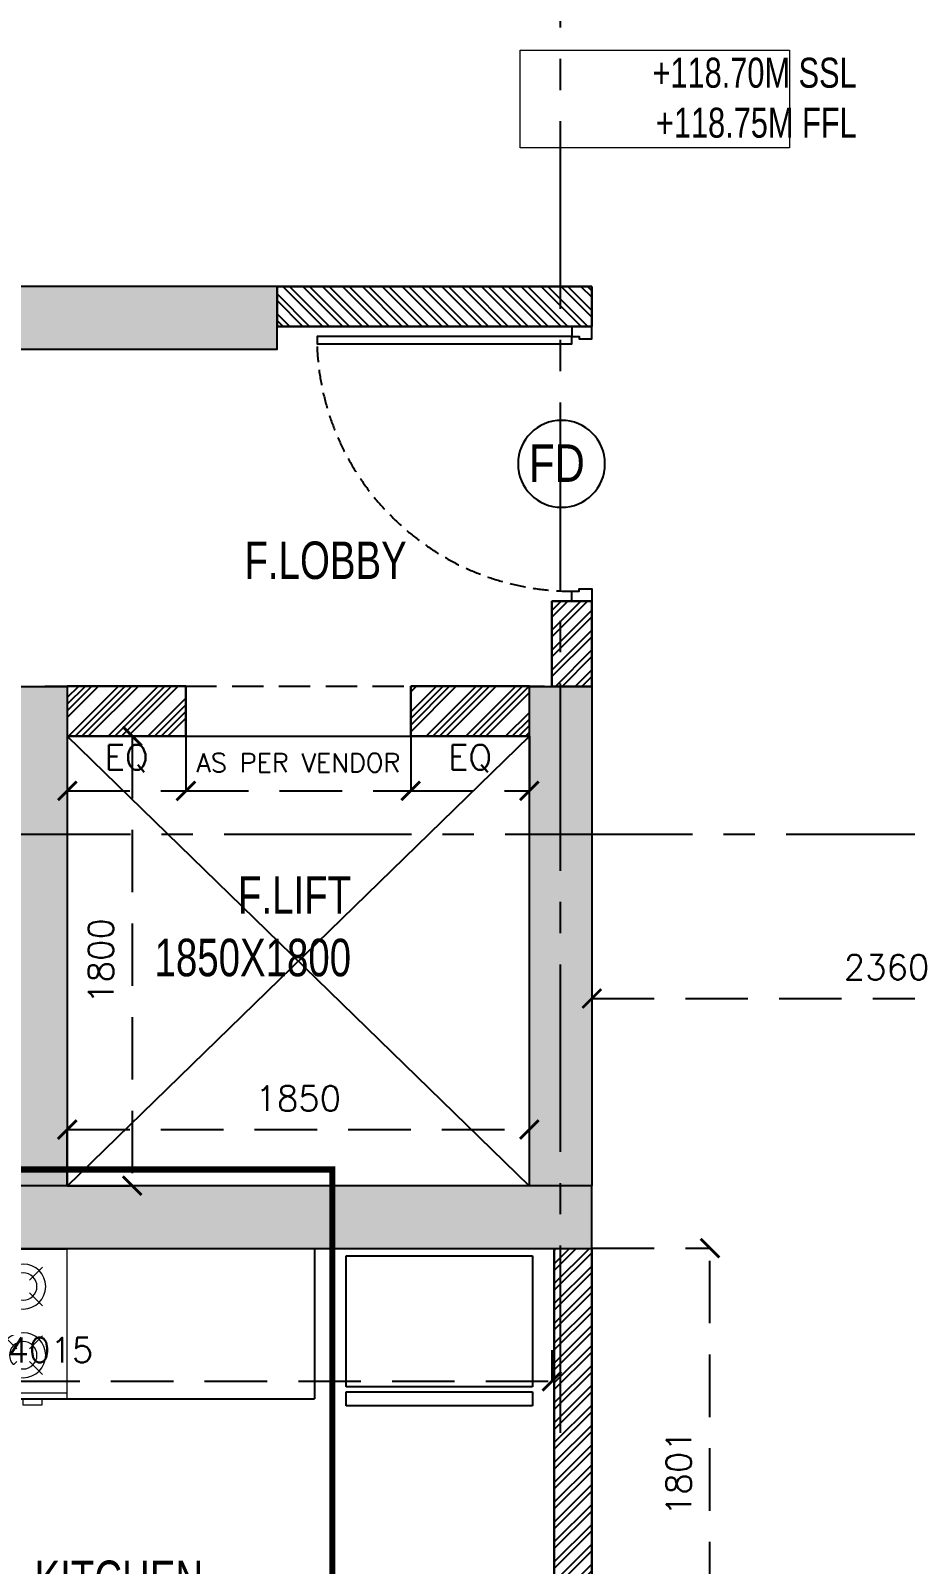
# Model space of a CAD drawing. Header units: millimetres. Extents: x 1180970 to 1231451, y -5737889 to -5695638.
# Drawn here: x 1202846 to 1206347, y -5720489 to -5714350 of the extents above; entities that cross this region are included whole.
import ezdxf
from ezdxf.enums import TextEntityAlignment as Align

# ---------------------------------------------------------------- set-up
doc = ezdxf.new("R2010")
doc.units = ezdxf.units.MM
doc.header["$LTSCALE"] = 1000
doc.header["$MEASUREMENT"] = 0
for name, pattern in [('2BHK-C$0$AUDIT_D_120904163729-0', [0]), ('AUDIT_D_120904163729-0', [0]), ('T8 - GROUND FLOOR CORE$0$HIDDEN', [0.375, 0.25, -0.125]), ('T8 - GROUND FLOOR CORE$0$T10-TYPICAL FLOOR CORE$0$HIDDEN', [0.375, 0.25, -0.125]), ('T8 - GROUND FLOOR CORE$1$( Hidden )', [0.375, 0.25, -0.125]), ('T8(T9 IS SIMILAR) - GROUND FLOOR - DIMENSION & TEXTING$0$HIDDEN', [0.375, 0.25, -0.125]), ('T8(T9 IS SIMILAR) - GROUND FLOOR - DIMENSION & TEXTING$0$T8_REFUGE COLUMNS$0$HIDDEN', [0.375, 0.25, -0.125]), ('T8_REFUGE COLUMNS$0$CENTER2', [1.125, 0.75, -0.125, 0.125, -0.125])]:
    doc.linetypes.add(name, pattern=pattern)
doc.layers.get('0').update_dxf_attribs({"linetype": 'AUDIT_D_120904163729-0'})
for name, color, linetype in [('2BHK-C$0$A-HATCH -160', 251, '2BHK-C$0$AUDIT_D_120904163729-0'), ('2BHK-C$0$a-KIT FIX', 251, 'Continuous'), ('T8 - GROUND FLOOR CORE$0$a-beam 2', 50, 'Continuous'), ('T8 - GROUND FLOOR CORE$0$A-DIMENSIONS', 2, 'T8 - GROUND FLOOR CORE$0$HIDDEN'), ('T8 - GROUND FLOOR CORE$0$A-DOOR-FULL', 2, 'Continuous'), ('T8 - GROUND FLOOR CORE$0$a-window-no', 125, 'Continuous'), ('T8 - GROUND FLOOR CORE$0$CUT-OUT', 49, 'Continuous'), ('T8 - GROUND FLOOR CORE$0$T10-TYPICAL FLOOR CORE$0$A-SLAB SUNK-AC LEDGES', 251, 'T8 - GROUND FLOOR CORE$0$T10-TYPICAL FLOOR CORE$0$HIDDEN'), ('T8(T9 IS SIMILAR) - GROUND FLOOR - DIMENSION & TEXTING$0$A-DIMENSIONS', 2, 'T8(T9 IS SIMILAR) - GROUND FLOOR - DIMENSION & TEXTING$0$HIDDEN'), ('T8_REFUGE COLUMNS$0$A-CENTERLINE', 193, 'T8_REFUGE COLUMNS$0$CENTER2'), ('T8_REFUGE COLUMNS$0$A-RCC COLS', 3, 'Continuous')]:
    doc.layers.add(name, color=color, linetype=linetype)
for name, color, linetype, lineweight in [('2BHK-C$1$a-TOI-fixtures', 251, 'Continuous', 0), ('2BHK-C$1$A-WALL- 160', 6, 'Continuous', 30), ('T8 - GROUND FLOOR CORE$0$a-Text', 4, 'Continuous', 0), ('T8 - GROUND FLOOR CORE$0$A-WALL- 160', 6, 'Continuous', 30), ('T8 - GROUND FLOOR CORE$0$D&W', 8, 'Continuous', 25), ('T8(T9 IS SIMILAR) - GROUND FLOOR - DIMENSION & TEXTING$0$a-Text', 4, 'Continuous', 0), ('T8(T9 IS SIMILAR) - GROUND FLOOR - DIMENSION & TEXTING$0$R0-18-10-2014-T1-1st Podium Floor Plan$0$Text', 2, 'Continuous', 0), ('T8(T9 IS SIMILAR) - GROUND FLOOR$0$D&W', 8, 'Continuous', 25)]:
    doc.layers.add(name, color=color, linetype=linetype, lineweight=lineweight)
doc.layers.add('T8_REFUGE COLUMNS$0$COL-HATCH', color=7, linetype='Continuous', lineweight=25, true_color=0xa3a3a3)
doc.styles.add('T8 - GROUND FLOOR CORE$0$ARIAL ARROW', font='swisscl.ttf')
doc.styles.add('T8 - GROUND FLOOR CORE$0$LODHA STANDERD', font='sanss___.ttf')
doc.styles.add('T8 - GROUND FLOOR CORE$0$Romans 1', font='romans.shx', dxfattribs={"height": 100})
doc.styles.add('T8(T9 IS SIMILAR) - GROUND FLOOR - DIMENSION & TEXTING$0$ARIAL ARROW', font='swisscl.ttf')
doc.styles.add('T8(T9 IS SIMILAR) - GROUND FLOOR - DIMENSION & TEXTING$0$Romans 1', font='romans.shx', dxfattribs={"height": 100})
doc.dimstyles.new('T8 - GROUND FLOOR CORE$0$ALPINE S', dxfattribs={"dimscale": 0, "dimtxt": 100, "dimasz": 75, "dimexe": 0, "dimexo": 0, "dimgap": 75, "dimtad": 1, "dimdec": 0, "dimzin": 0, "dimdsep": 46, "dimtxsty": 'T8 - GROUND FLOOR CORE$0$Romans 1', "dimblk": 'T8 - GROUND FLOOR CORE$0$_ArchTick', "dimcen": 0.09, "dimclrd": 256, "dimclre": 256, "dimclrt": 7, "dimadec": 0, "dimazin": 0, "dimtfac": 1, "dimtdec": 0, "dimtofl": 0, "dimtmove": 1, "dimatfit": 0, "dimldrblk": 'T8 - GROUND FLOOR CORE$0$_Open90', "dimfxl": 1, "dimtolj": 1, "dimtzin": 0, "dimarcsym": 0})
doc.dimstyles.new('T8(T9 IS SIMILAR) - GROUND FLOOR - DIMENSION & TEXTING$0$ALPINE S', dxfattribs={"dimscale": 0, "dimtxt": 100, "dimasz": 75, "dimexe": 0, "dimexo": 0, "dimgap": 75, "dimtad": 1, "dimdec": 0, "dimzin": 0, "dimdsep": 46, "dimtxsty": 'T8(T9 IS SIMILAR) - GROUND FLOOR - DIMENSION & TEXTING$0$Romans 1', "dimblk": 'T8(T9 IS SIMILAR) - GROUND FLOOR - DIMENSION & TEXTING$0$_ArchTick', "dimcen": 0.09, "dimclrd": 256, "dimclre": 256, "dimclrt": 7, "dimadec": 0, "dimazin": 0, "dimtfac": 1, "dimtdec": 0, "dimtofl": 0, "dimtmove": 1, "dimatfit": 0, "dimldrblk": 'T8(T9 IS SIMILAR) - GROUND FLOOR - DIMENSION & TEXTING$0$_Open90', "dimfxl": 1, "dimtolj": 1, "dimtzin": 0, "dimarcsym": 0})

# ---------------------------------------------------------------- blocks, each defined once
blk = doc.blocks.new('T8_REFUGE COLUMNS')
at = {"layer": 'T8_REFUGE COLUMNS$0$COL-HATCH', "linetype": 'ByBlock'}
h = blk.add_hatch(color=256, dxfattribs=at)
h.dxf.hatch_style = 1
h.paths.add_polyline_path([(1196932.1, -5715624.9), (1203832.1, -5715624.9), (1203832.1, -5715374.9), (1196932.1, -5715374.9)])
h = blk.add_hatch(color=256, dxfattribs=at)
h.dxf.hatch_style = 1
h.paths.add_polyline_path([(1202742.1, -5716974.9), (1202992.1, -5716974.9), (1202992.1, -5718974.9), (1202742.1, -5718974.9)])
h = blk.add_hatch(color=256, dxfattribs=at)
h.dxf.hatch_style = 1
h.paths.add_polyline_path([(1204842.1, -5716974.9), (1205092.1, -5716974.9), (1205092.1, -5718974.9), (1204842.1, -5718974.9)])
h = blk.add_hatch(color=256, dxfattribs=at)
h.dxf.hatch_style = 1
h.paths.add_polyline_path([(1198907.1, -5719224.9), (1205092.1, -5719224.9), (1205092.1, -5718974.9), (1198907.1, -5718974.9)])
at = {"layer": 'T8_REFUGE COLUMNS$0$A-CENTERLINE'}
for p, q in [((1204967.1, -5719963), (1204967.1, -5698299.6)), ((1223494.9, -5717567.4), (1182495.9, -5717567.4))]:
    blk.add_line(p, q, dxfattribs=at)
at = {"layer": 'T8_REFUGE COLUMNS$0$A-RCC COLS', "linetype": 'ByBlock'}
for points in [[(1196932.1, -5715624.9), (1203832.1, -5715624.9), (1203832.1, -5715374.9), (1196932.1, -5715374.9)], [(1202742.1, -5716974.9), (1202992.1, -5716974.9), (1202992.1, -5718974.9), (1202742.1, -5718974.9)], [(1204842.1, -5716974.9), (1205092.1, -5716974.9), (1205092.1, -5718974.9), (1204842.1, -5718974.9)], [(1198907.1, -5719224.9), (1205092.1, -5719224.9), (1205092.1, -5718974.9), (1198907.1, -5718974.9)]]:
    blk.add_lwpolyline(points, close=True, dxfattribs=at)
blk = doc.blocks.new('T8 - GROUND FLOOR CORE$0$_ArchTick')
at = {"color": 0, "linetype": 'ByBlock', "const_width": 0.15}
blk.add_lwpolyline([(-0.5, -0.5), (0.5, 0.5)], dxfattribs=at)
blk = doc.blocks.new('*D211')
at = {"layer": 'T8 - GROUND FLOOR CORE$0$A-DIMENSIONS', "linetype": 'T8 - GROUND FLOOR CORE$0$HIDDEN', "lineweight": -2, "transparency": 16777216}
for p, q in [((1202992.4, -5718974), (1202992.4, -5718749.2)), ((1204842.2, -5718975.6), (1204842.2, -5718749.2))]:
    blk.add_line(p, q, dxfattribs=at)
at = {"layer": 'T8 - GROUND FLOOR CORE$0$A-DIMENSIONS', "lineweight": -2, "transparency": 16777216}
blk.add_line((1202992.4, -5718749.2), (1204842.2, -5718749.2), dxfattribs=at)
at = {"layer": 'T8 - GROUND FLOOR CORE$0$A-DIMENSIONS', "linetype": 'ByBlock', "lineweight": -2, "transparency": 16777216, "xscale": 75, "yscale": 75, "zscale": 75, "rotation": 180}
blk.add_blockref('T8 - GROUND FLOOR CORE$0$_ArchTick', (1202992.4, -5718749.2), dxfattribs=at)
at = {"layer": 'T8 - GROUND FLOOR CORE$0$A-DIMENSIONS', "linetype": 'ByBlock', "lineweight": -2, "transparency": 16777216, "xscale": 75, "yscale": 75, "zscale": 75}
blk.add_blockref('T8 - GROUND FLOOR CORE$0$_ArchTick', (1204842.2, -5718749.2), dxfattribs=at)
at = {"layer": 'T8 - GROUND FLOOR CORE$0$A-DIMENSIONS', "color": 7, "linetype": 'ByBlock', "transparency": 16777216, "insert": (1203917.3, -5718624.2), "char_height": 100, "attachment_point": 5, "style": 'T8 - GROUND FLOOR CORE$0$Romans 1'}
blk.add_mtext('\\A1;1850', dxfattribs=at)
blk = doc.blocks.new('T8 - GROUND FLOOR CORE$0$_Open90')
at = {"color": 0, "linetype": 'ByBlock', "lineweight": -2}
for p, q in [((0, 0), (-1, 0)), ((-0.5, 0.5), (0, 0)), ((0, 0), (-0.5, -0.5))]:
    blk.add_line(p, q, dxfattribs=at)
blk = doc.blocks.new('*D212')
at = {"layer": 'T8 - GROUND FLOOR CORE$0$A-DIMENSIONS', "linetype": 'T8 - GROUND FLOOR CORE$0$HIDDEN', "lineweight": -2, "transparency": 16777216}
for p, q in [((1202992.4, -5717174.2), (1203252.1, -5717174.2)), ((1202993.8, -5718974), (1203252.1, -5718974))]:
    blk.add_line(p, q, dxfattribs=at)
at = {"layer": 'T8 - GROUND FLOOR CORE$0$A-DIMENSIONS', "lineweight": -2, "transparency": 16777216}
blk.add_line((1203252.1, -5717174.2), (1203252.1, -5718974), dxfattribs=at)
at = {"layer": 'T8 - GROUND FLOOR CORE$0$A-DIMENSIONS', "linetype": 'ByBlock', "lineweight": -2, "transparency": 16777216, "xscale": 75, "yscale": 75, "zscale": 75}
for p, rotation in [((1203252.1, -5717174.2), 90), ((1203252.1, -5718974), 270)]:
    blk.add_blockref('T8 - GROUND FLOOR CORE$0$_ArchTick', p, dxfattribs=dict(at, rotation=rotation))
at = {"layer": 'T8 - GROUND FLOOR CORE$0$A-DIMENSIONS', "color": 7, "linetype": 'ByBlock', "transparency": 16777216, "insert": (1203127.1, -5718074.1), "char_height": 100, "attachment_point": 5, "rotation": 90, "style": 'T8 - GROUND FLOOR CORE$0$Romans 1'}
blk.add_mtext('\\A1;1800', dxfattribs=at)
blk = doc.blocks.new('*D200')
at = {"layer": 'T8 - GROUND FLOOR CORE$0$A-DIMENSIONS', "linetype": 'T8 - GROUND FLOOR CORE$0$HIDDEN', "lineweight": -2, "transparency": 16777216}
for p, q in [((1205092.4, -5717974), (1205092.4, -5718224.3)), ((1207452.3, -5717974), (1207452.3, -5718224.3))]:
    blk.add_line(p, q, dxfattribs=at)
at = {"layer": 'T8 - GROUND FLOOR CORE$0$A-DIMENSIONS', "lineweight": -2, "transparency": 16777216}
blk.add_line((1205092.4, -5718224.3), (1207452.3, -5718224.3), dxfattribs=at)
at = {"layer": 'T8 - GROUND FLOOR CORE$0$A-DIMENSIONS', "linetype": 'ByBlock', "lineweight": -2, "transparency": 16777216, "xscale": 75, "yscale": 75, "zscale": 75, "rotation": 180}
blk.add_blockref('T8 - GROUND FLOOR CORE$0$_ArchTick', (1205092.4, -5718224.3), dxfattribs=at)
at = {"layer": 'T8 - GROUND FLOOR CORE$0$A-DIMENSIONS', "linetype": 'ByBlock', "lineweight": -2, "transparency": 16777216, "xscale": 75, "yscale": 75, "zscale": 75}
blk.add_blockref('T8 - GROUND FLOOR CORE$0$_ArchTick', (1207452.3, -5718224.3), dxfattribs=at)
at = {"layer": 'T8 - GROUND FLOOR CORE$0$A-DIMENSIONS', "color": 7, "linetype": 'ByBlock', "transparency": 16777216, "insert": (1206272.3, -5718099.3), "char_height": 100, "attachment_point": 5, "style": 'T8 - GROUND FLOOR CORE$0$Romans 1'}
blk.add_mtext('\\A1;2360', dxfattribs=at)
blk = doc.blocks.new('*D216')
at = {"layer": 'T8 - GROUND FLOOR CORE$0$A-DIMENSIONS', "linetype": 'T8 - GROUND FLOOR CORE$0$HIDDEN', "lineweight": -2, "transparency": 16777216}
for p, q in [((1205092.3, -5719224.2), (1205565.1, -5719224.2)), ((1205723.6, -5721024.7), (1205565.1, -5721024.7))]:
    blk.add_line(p, q, dxfattribs=at)
at = {"layer": 'T8 - GROUND FLOOR CORE$0$A-DIMENSIONS', "lineweight": -2, "transparency": 16777216}
blk.add_line((1205565.1, -5721024.7), (1205565.1, -5719224.2), dxfattribs=at)
at = {"layer": 'T8 - GROUND FLOOR CORE$0$A-DIMENSIONS', "linetype": 'ByBlock', "lineweight": -2, "transparency": 16777216, "xscale": 75, "yscale": 75, "zscale": 75}
for p, rotation in [((1205565.1, -5719224.2), 90), ((1205565.1, -5721024.7), 270)]:
    blk.add_blockref('T8 - GROUND FLOOR CORE$0$_ArchTick', p, dxfattribs=dict(at, rotation=rotation))
at = {"layer": 'T8 - GROUND FLOOR CORE$0$A-DIMENSIONS', "color": 7, "linetype": 'ByBlock', "transparency": 16777216, "insert": (1205440.1, -5720124.4), "char_height": 100, "attachment_point": 5, "rotation": 90, "style": 'T8 - GROUND FLOOR CORE$0$Romans 1'}
blk.add_mtext('\\A1;1801', dxfattribs=at)
blk = doc.blocks.new('*U189')
for points in [[(0, 0), (0, 1020), (-30, 1020), (-30, 0)], [(40, 0), (0, 0), (0, -30), (-10, -30), (-10, -80), (40, -80)], [(-1060, 0), (-1020, 0), (-1020, -30), (-1010, -30), (-1010, -80), (-1060, -80)]]:
    blk.add_lwpolyline(points, close=True)
at = {"color": 0, "linetype": 'ByBlock', "ltscale": 0.25}
blk.add_arc((1.5, -0.6), 1021.5, 92.37301, 179.96526, dxfattribs=at)
blk = doc.blocks.new('T8 - GROUND FLOOR CORE$0$WINDOW TAG')
at = {"layer": 'T8 - GROUND FLOOR CORE$0$a-window-no'}
blk.add_circle((0, 0), 174.1, dxfattribs=at)
at = {"layer": 'T8 - GROUND FLOOR CORE$0$a-window-no', "style": 'T8 - GROUND FLOOR CORE$0$LODHA STANDERD'}
blk.add_attdef('WINDOW', text='', height=150, dxfattribs=at).set_placement((11.3, 2.8), align=Align.MIDDLE_CENTER)
blk = doc.blocks.new('*D227')
at = {"layer": 'T8 - GROUND FLOOR CORE$0$A-DIMENSIONS', "linetype": 'T8 - GROUND FLOOR CORE$0$HIDDEN', "lineweight": -2, "transparency": 16777216}
for p, q in [((1203467.2, -5717024), (1203467.2, -5717393.2)), ((1204367.2, -5717024), (1204367.2, -5717393.2))]:
    blk.add_line(p, q, dxfattribs=at)
at = {"layer": 'T8 - GROUND FLOOR CORE$0$A-DIMENSIONS', "lineweight": -2, "transparency": 16777216}
blk.add_line((1203467.2, -5717393.2), (1204367.2, -5717393.2), dxfattribs=at)
at = {"layer": 'T8 - GROUND FLOOR CORE$0$A-DIMENSIONS', "linetype": 'ByBlock', "lineweight": -2, "transparency": 16777216, "xscale": 75, "yscale": 75, "zscale": 75, "rotation": 180}
blk.add_blockref('T8 - GROUND FLOOR CORE$0$_ArchTick', (1203467.2, -5717393.2), dxfattribs=at)
at = {"layer": 'T8 - GROUND FLOOR CORE$0$A-DIMENSIONS', "linetype": 'ByBlock', "lineweight": -2, "transparency": 16777216, "xscale": 75, "yscale": 75, "zscale": 75}
blk.add_blockref('T8 - GROUND FLOOR CORE$0$_ArchTick', (1204367.2, -5717393.2), dxfattribs=at)
at = {"layer": 'T8 - GROUND FLOOR CORE$0$A-DIMENSIONS', "color": 7, "linetype": 'ByBlock', "transparency": 16777216, "insert": (1203917.2, -5717280.7), "char_height": 100, "attachment_point": 5, "style": 'T8 - GROUND FLOOR CORE$0$Romans 1'}
blk.add_mtext('\\A1;{\\H0.75x;AS PER VENDOR}', dxfattribs=at)
blk = doc.blocks.new('*D228')
at = {"layer": 'T8 - GROUND FLOOR CORE$0$A-DIMENSIONS', "linetype": 'T8 - GROUND FLOOR CORE$0$HIDDEN', "lineweight": -2, "transparency": 16777216}
for p, q in [((1202992.4, -5717174.2), (1202992.4, -5717393.2)), ((1203467.2, -5717174.1), (1203467.2, -5717393.2))]:
    blk.add_line(p, q, dxfattribs=at)
at = {"layer": 'T8 - GROUND FLOOR CORE$0$A-DIMENSIONS', "lineweight": -2, "transparency": 16777216}
blk.add_line((1202992.4, -5717393.2), (1203467.2, -5717393.2), dxfattribs=at)
at = {"layer": 'T8 - GROUND FLOOR CORE$0$A-DIMENSIONS', "linetype": 'ByBlock', "lineweight": -2, "transparency": 16777216, "xscale": 75, "yscale": 75, "zscale": 75, "rotation": 180}
blk.add_blockref('T8 - GROUND FLOOR CORE$0$_ArchTick', (1202992.4, -5717393.2), dxfattribs=at)
at = {"layer": 'T8 - GROUND FLOOR CORE$0$A-DIMENSIONS', "linetype": 'ByBlock', "lineweight": -2, "transparency": 16777216, "xscale": 75, "yscale": 75, "zscale": 75}
blk.add_blockref('T8 - GROUND FLOOR CORE$0$_ArchTick', (1203467.2, -5717393.2), dxfattribs=at)
at = {"layer": 'T8 - GROUND FLOOR CORE$0$A-DIMENSIONS', "color": 7, "linetype": 'ByBlock', "transparency": 16777216, "insert": (1203229.8, -5717263.4), "char_height": 100, "attachment_point": 5, "style": 'T8 - GROUND FLOOR CORE$0$Romans 1'}
blk.add_mtext('\\A1;EQ', dxfattribs=at)
blk = doc.blocks.new('*D229')
at = {"layer": 'T8 - GROUND FLOOR CORE$0$A-DIMENSIONS', "linetype": 'T8 - GROUND FLOOR CORE$0$HIDDEN', "lineweight": -2, "transparency": 16777216}
for p, q in [((1204367.2, -5717174), (1204367.2, -5717393.2)), ((1204842.1, -5717174), (1204842.1, -5717393.2))]:
    blk.add_line(p, q, dxfattribs=at)
at = {"layer": 'T8 - GROUND FLOOR CORE$0$A-DIMENSIONS', "lineweight": -2, "transparency": 16777216}
blk.add_line((1204367.2, -5717393.2), (1204842.1, -5717393.2), dxfattribs=at)
at = {"layer": 'T8 - GROUND FLOOR CORE$0$A-DIMENSIONS', "linetype": 'ByBlock', "lineweight": -2, "transparency": 16777216, "xscale": 75, "yscale": 75, "zscale": 75, "rotation": 180}
blk.add_blockref('T8 - GROUND FLOOR CORE$0$_ArchTick', (1204367.2, -5717393.2), dxfattribs=at)
at = {"layer": 'T8 - GROUND FLOOR CORE$0$A-DIMENSIONS', "linetype": 'ByBlock', "lineweight": -2, "transparency": 16777216, "xscale": 75, "yscale": 75, "zscale": 75}
blk.add_blockref('T8 - GROUND FLOOR CORE$0$_ArchTick', (1204842.1, -5717393.2), dxfattribs=at)
at = {"layer": 'T8 - GROUND FLOOR CORE$0$A-DIMENSIONS', "color": 7, "linetype": 'ByBlock', "transparency": 16777216, "insert": (1204604.7, -5717263.4), "char_height": 100, "attachment_point": 5, "style": 'T8 - GROUND FLOOR CORE$0$Romans 1'}
blk.add_mtext('\\A1;EQ', dxfattribs=at)
blk = doc.blocks.new('2BHK-C$0$RANGE-flat-1')
at = {"layer": '2BHK-C$1$a-TOI-fixtures'}
for p, q in [((-575, -600), (-575, 0)), ((-600, -100), (-625, -100)), ((-625, -100), (-625, -175)), ((-450, -150), (-502.8, -97.2)), ((-400, -150), (-347.2, -97.2)), ((-175, -150), (-227.8, -97.2)), ((-125, -150), (-72.2, -97.2)), ((-625, -175), (-600, -175)), ((-450, -200), (-502.8, -252.8)), ((-400, -200), (-347.2, -252.8)), ((-175, -200), (-227.8, -252.8)), ((-125, -200), (-72.2, -252.8)), ((-450, -400), (-502.8, -347.2)), ((-400, -400), (-347.2, -347.2)), ((-175, -400), (-227.8, -347.2)), ((-125, -400), (-72.2, -347.2)), ((-625, -425), (-600, -425)), ((-625, -500), (-625, -425)), ((-450, -450), (-502.8, -502.8)), ((-400, -450), (-347.2, -502.8)), ((-175, -450), (-227.8, -502.8)), ((-125, -450), (-72.2, -502.8)), ((-600, -500), (-625, -500))]:
    blk.add_line(p, q, dxfattribs=at)
blk.add_lwpolyline([(-600, -600), (0, -600), (0, 0), (-600, 0)], close=True, dxfattribs=at)
for centre, radius in [((-425, -175), 90), ((-425, -175), 55), ((-150, -175), 90), ((-150, -175), 55), ((-425, -425), 90), ((-150, -425), 90), ((-425, -425), 55), ((-150, -425), 55)]:
    blk.add_circle(centre, radius, dxfattribs=at)
blk = doc.blocks.new('2BHK-C')
at = {"layer": '2BHK-C$0$A-HATCH -160', "linetype": 'ByBlock'}
h = blk.add_hatch(dxfattribs=at)
h.set_pattern_fill('ANSI32', color=256, scale=150)
h.paths.add_polyline_path([(1144639.5, -5727491.3), (1144639.5, -5726805.5), (1144799.5, -5726805.5), (1144799.5, -5728524.6), (1145269.5, -5728524.6), (1145269.5, -5728684.6), (1144639.5, -5728684.6)])
h.paths.add_polyline_path([(1148159.2, -5727450.1), (1147999.2, -5727450.1), (1147999.2, -5726983.8), (1148159.2, -5726983.8)])
h.paths.add_polyline_path([(1148934.2, -5727450.1), (1148199.2, -5727450.1), (1148199.2, -5727610.1), (1148934.2, -5727610.1)])
h.paths.add_polyline_path([(1147369.5, -5728524.6), (1147999.2, -5728524.6), (1147999.2, -5728684.6), (1147369.5, -5728684.6)])
h.paths.add_polyline_path([(1151334.2, -5727450.1), (1151854.2, -5727450.1), (1151854.2, -5727610.1), (1151334.2, -5727610.1)])
h.paths.add_polyline_path([(1150449.2, -5721774.6), (1150449.2, -5719225), (1150599.2, -5719225.1), (1150599.2, -5721024.6), (1150599.2, -5721174.6), (1150599.2, -5721774.9)])
h.paths.add_polyline_path([(1146264.2, -5719574.6), (1146424.2, -5719574.6), (1146424.2, -5719226.4), (1146264.2, -5719226.4)])
h.paths.add_polyline_path([(1145789.1, -5722524.6), (1145949.1, -5722524.6), (1145949.1, -5721924.5), (1145789.1, -5721924.5)])
h.paths.add_polyline_path([(1144599.2, -5721924.5), (1144759.2, -5721924.5), (1144759.2, -5722524.6), (1144599.2, -5722524.6)])
h.paths.add_polyline_path([(1144599.2, -5723474.6), (1144599.2, -5723174.6), (1144759.2, -5723174.6), (1144759.3, -5723314.6), (1145789.1, -5723314.6), (1145789.1, -5723174.6), (1145949.1, -5723174.6), (1145949.1, -5723474.6)])
h.paths.add_polyline_path([(1145789.4, -5721837.4), (1145789.4, -5721677.1), (1145549.1, -5721677.1), (1145549.1, -5721837.4)])
at = {"layer": '2BHK-C$0$a-KIT FIX', "color": 1}
for p in [(1149489.2, -5719222, 0.4), (1146424.2, -5719825.8, 0.4)]:
    blk.add_line(p, (1149489.2, -5719827, 0.4), dxfattribs=at)
at = {"layer": '2BHK-C$0$a-KIT FIX'}
for p, q in [((1149616, -5719254.9, 0.4), (1150361.9, -5719254.9, 0.4)), ((1149616, -5719779.4, 0.4), (1149616, -5719254.9, 0.4)), ((1150361.9, -5719254.9, 0.4), (1150361.9, -5719779.4, 0.4)), ((1150361.9, -5719779.4, 0.4), (1149616, -5719779.4, 0.4)), ((1149616, -5719854.3, 0.4), (1149616, -5719799.3, 0.4)), ((1149616, -5719799.3, 0.4), (1150361.9, -5719799.3, 0.4)), ((1150361.9, -5719799.3, 0.4), (1150361.9, -5719854.3, 0.4)), ((1150361.9, -5719854.3, 0.4), (1149616, -5719854.3, 0.4))]:
    blk.add_line(p, q, dxfattribs=at)
at = {"layer": '2BHK-C$1$A-WALL- 160', "linetype": 'ByBlock'}
for p, q in [((1150449.2, -5719225.1, 0.4), (1150449.2, -5721774.6, 0.4)), ((1150599.2, -5719224.9, 0.4), (1150599.2, -5721024.6, 0.4))]:
    blk.add_line(p, q, dxfattribs=at)
at = {"layer": '2BHK-C$0$a-KIT FIX', "extrusion": (0, 0, -1), "zscale": -1, "rotation": 90}
blk.add_blockref('2BHK-C$0$RANGE-flat-1', (-1148498.1, -5719227.3, -0.4), dxfattribs=at)
blk = doc.blocks.new('T8(T9 IS SIMILAR) - GROUND FLOOR - DIMENSION & TEXTING$0$_ArchTick')
at = {"color": 0, "linetype": 'ByBlock', "const_width": 0.15}
blk.add_lwpolyline([(-0.5, -0.5), (0.5, 0.5)], dxfattribs=at)
blk = doc.blocks.new('*D749')
at = {"layer": 'T8(T9 IS SIMILAR) - GROUND FLOOR - DIMENSION & TEXTING$0$A-DIMENSIONS', "linetype": 'T8(T9 IS SIMILAR) - GROUND FLOOR - DIMENSION & TEXTING$0$HIDDEN', "lineweight": -2, "transparency": 16777216}
for p, q in [((1200917.3, -5719632.6), (1200917.3, -5719756.5)), ((1204932.3, -5719632.6), (1204932.3, -5719756.5))]:
    blk.add_line(p, q, dxfattribs=at)
at = {"layer": 'T8(T9 IS SIMILAR) - GROUND FLOOR - DIMENSION & TEXTING$0$A-DIMENSIONS', "lineweight": -2, "transparency": 16777216}
blk.add_line((1200917.3, -5719756.5), (1204932.3, -5719756.5), dxfattribs=at)
at = {"layer": 'T8(T9 IS SIMILAR) - GROUND FLOOR - DIMENSION & TEXTING$0$A-DIMENSIONS', "linetype": 'ByBlock', "lineweight": -2, "transparency": 16777216, "xscale": 75, "yscale": 75, "zscale": 75, "rotation": 180}
blk.add_blockref('T8(T9 IS SIMILAR) - GROUND FLOOR - DIMENSION & TEXTING$0$_ArchTick', (1200917.3, -5719756.5), dxfattribs=at)
at = {"layer": 'T8(T9 IS SIMILAR) - GROUND FLOOR - DIMENSION & TEXTING$0$A-DIMENSIONS', "linetype": 'ByBlock', "lineweight": -2, "transparency": 16777216, "xscale": 75, "yscale": 75, "zscale": 75}
blk.add_blockref('T8(T9 IS SIMILAR) - GROUND FLOOR - DIMENSION & TEXTING$0$_ArchTick', (1204932.3, -5719756.5), dxfattribs=at)
at = {"layer": 'T8(T9 IS SIMILAR) - GROUND FLOOR - DIMENSION & TEXTING$0$A-DIMENSIONS', "color": 7, "linetype": 'ByBlock', "transparency": 16777216, "insert": (1202924.8, -5719631.5), "char_height": 100, "attachment_point": 5, "style": 'T8(T9 IS SIMILAR) - GROUND FLOOR - DIMENSION & TEXTING$0$Romans 1'}
blk.add_mtext('\\A1;4015', dxfattribs=at)
blk = doc.blocks.new('T8(T9 IS SIMILAR) - GROUND FLOOR - DIMENSION & TEXTING$0$_Open90')
at = {"color": 0, "linetype": 'ByBlock', "lineweight": -2}
for p, q in [((0, 0), (-1, 0)), ((-0.5, 0.5), (0, 0)), ((0, 0), (-0.5, -0.5))]:
    blk.add_line(p, q, dxfattribs=at)
blk = doc.blocks.new('T8 - GROUND FLOOR CORE')
at = {"layer": 'T8 - GROUND FLOOR CORE$0$T10-TYPICAL FLOOR CORE$0$A-SLAB SUNK-AC LEDGES', "linetype": 'ByBlock'}
h = blk.add_hatch(dxfattribs=at)
h.set_pattern_fill('ANSI34', color=256, scale=150)
h.paths.add_polyline_path([(1207452.3, -5713624), (1207652.3, -5713624), (1207652.3, -5713147.9), (1207452.3, -5713147.9)])
h.paths.add_polyline_path([(1207452.3, -5712247.9), (1207652.3, -5712247.9), (1207652.3, -5711724), (1207452.3, -5711724)])
h.paths.add_polyline_path([(1200292.4, -5712999.6), (1200917.4, -5712999.6), (1200917.4, -5712799.6), (1200292.4, -5712799.6)])
h.paths.add_polyline_path([(1201817.4, -5712999.6), (1203317.4, -5712999.6), (1203317.3, -5712799.6), (1201817.4, -5712799.6)])
h.paths.add_polyline_path([(1204217.4, -5712999.6), (1204842.3, -5712999.6), (1204842.3, -5712799.6), (1204217.4, -5712799.6)])
h.paths.add_polyline_path([(1204367.2, -5717174), (1204842.2, -5717174), (1204842.2, -5716974), (1204367.2, -5716974)])
h.paths.add_polyline_path([(1202992.1, -5717174.2), (1203467.2, -5717174.2), (1203467.2, -5716974), (1202992.1, -5716974)])
h = blk.add_hatch(dxfattribs=at)
h.set_pattern_fill('ANSI32', color=256, scale=150, angle=90)
h.set_pattern_definition([(135, (-4511541.844, -6920466.21), (-39.77475644, -39.77475644), []), (135, (-4511541.844, -6920439.695), (-39.77475644, -39.77475644), [])])
h.paths.add_polyline_path([(1205092.2, -5715374), (1203832.2, -5715374), (1203832.2, -5715534), (1205092.2, -5715534)])
h = blk.add_hatch(dxfattribs=at)
h.set_pattern_fill('ANSI32', color=256, scale=150)
h.paths.add_polyline_path([(1205092.2, -5716974.9), (1205092.2, -5716634), (1204932.2, -5716634), (1204932.2, -5716974.9)])
at = {"layer": 'T8 - GROUND FLOOR CORE$0$a-beam 2', "color": 8, "linetype": 'T8 - GROUND FLOOR CORE$1$( Hidden )', "ltscale": 0.5}
blk.add_line((1202902.2, -5716974), (1204932.2, -5716974), dxfattribs=at)
at = {"layer": 'T8 - GROUND FLOOR CORE$0$A-WALL- 160', "linetype": 'ByBlock'}
for p, q in [((1203467.2, -5716974, 0.7), (1202992.2, -5716974, 0.7)), ((1203467.2, -5717174), (1203467.2, -5716974, 0.7)), ((1204842.2, -5716974, 0.7), (1204367.2, -5716974, 0.7)), ((1204367.2, -5717174), (1204367.2, -5716974, 0.7)), ((1203467.2, -5717174), (1202992.2, -5717174)), ((1204842.2, -5717174), (1204367.2, -5717174))]:
    blk.add_line(p, q, dxfattribs=at)
for points in [[(1205092.2, -5715374), (1203832.2, -5715374), (1203832.2, -5715534), (1205092.2, -5715534)], [(1205092.2, -5716974.9), (1205092.2, -5716634), (1204932.2, -5716634), (1204932.2, -5716974.9)]]:
    blk.add_lwpolyline(points, close=True, dxfattribs=at)
at = {"layer": 'T8 - GROUND FLOOR CORE$0$CUT-OUT'}
for p, q in [((1202992.2, -5718975.6), (1204842.3, -5717174)), ((1204842.2, -5718975.6), (1202992.2, -5717174)), ((1202992.2, -5718975.6), (1204842.3, -5717174)), ((1204842.2, -5718975.6), (1202992.2, -5717174))]:
    blk.add_line(p, q, dxfattribs=at)
at = {"layer": 'T8 - GROUND FLOOR CORE$0$D&W', "linetype": 'ByBlock'}
blk.add_line((1203467.2, -5717174), (1204367.2, -5717174), dxfattribs=at)
at = {"layer": 'T8 - GROUND FLOOR CORE$0$A-DOOR-FULL', "linetype": 'T8 - GROUND FLOOR CORE$0$HIDDEN', "rotation": 90}
blk.add_blockref('*U189', (1205012.2, -5715574), dxfattribs=at)
at = {"layer": 'T8 - GROUND FLOOR CORE$0$a-window-no'}
ref = blk.add_blockref('T8 - GROUND FLOOR CORE$0$WINDOW TAG', (1204970.8, -5716084.1), dxfattribs=dict(at, xscale=-1))
ref.add_attrib('WINDOW', 'FD', dxfattribs={"height": 150, "style": 'T8 - GROUND FLOOR CORE$0$LODHA STANDERD', "width": 0.8}).set_placement((1204952.4, -5716081.3), align=Align.MIDDLE_CENTER)
at = {"layer": 'T8 - GROUND FLOOR CORE$0$a-Text', "linetype": 'ByBlock', "char_height": 150, "attachment_point": 9, "style": 'T8 - GROUND FLOOR CORE$0$ARIAL ARROW'}
for s, insert, width in [('F.LOBBY', (1204351.3, -5716547.2), 821.633), ('F.LIFT\\P1850X1800', (1204128.4, -5718137.5), 438.696)]:
    blk.add_mtext(s, dxfattribs=dict(at, insert=insert, width=width))
at = {"layer": 'T8 - GROUND FLOOR CORE$0$A-DIMENSIONS', "linetype": 'ByBlock'}
dim = blk.add_linear_dim(base=(1204367.2, -5717393.2, 0.7), p1=(1203467.2, -5717024, 0.7), p2=(1204367.2, -5717024, 0.7), text='{\\H0.75x;AS PER VENDOR}', dimstyle='T8 - GROUND FLOOR CORE$0$ALPINE S', override={"dimscale": 1, "dimfxl": 5, "dimarcsym": 1}, dxfattribs=at)
dim.commit()
dim.dimension.update_dxf_attribs({"geometry": '*D227', "text_midpoint": (1203917.2, -5717393.2, 0.7), "dimtype": 128})
for base, p1, p2, picture, middle in [((1203252.1, -5718974), (1202992.4, -5717174.2), (1202993.8, -5718974), '*D212', (1203127.1, -5718074.1)), ((1205565.1363, -5719224.1658), (1205723.602, -5721024.7138, -0.0243), (1205092.2789, -5719224.1658, -0.0243), '*D216', (1205440.1363, -5720124.4398))]:
    dim = blk.add_linear_dim(base=base, p1=p1, p2=p2, angle=90, dimstyle='T8 - GROUND FLOOR CORE$0$ALPINE S', override={"dimscale": 1, "dimfxl": 5, "dimarcsym": 1}, dxfattribs=at)
    dim.commit()
    dim.dimension.update_dxf_attribs({"geometry": picture, "text_midpoint": middle})
for base, p1, p2, picture, middle in [((1203467.2, -5717393.2), (1202992.4, -5717174.2), (1203467.2, -5717174.1, 0), '*D228', (1203229.8, -5717263.4)), ((1204842.1, -5717393.2), (1204367.2, -5717174), (1204842.1, -5717174), '*D229', (1204604.7, -5717263.4))]:
    dim = blk.add_linear_dim(base=base, p1=p1, p2=p2, text='EQ', dimstyle='T8 - GROUND FLOOR CORE$0$ALPINE S', override={"dimscale": 1, "dimfxl": 5, "dimarcsym": 1}, dxfattribs=at)
    dim.commit()
    dim.dimension.update_dxf_attribs({"geometry": picture, "text_midpoint": middle})
for base, p1, p2, picture, middle in [((1207452.3, -5718224.3), (1205092.4, -5717974), (1207452.3, -5717974), '*D200', (1206272.3, -5718099.3)), ((1204842.2, -5718749.2), (1202992.4, -5718974), (1204842.2, -5718975.6), '*D211', (1203917.3, -5718624.2))]:
    dim = blk.add_linear_dim(base=base, p1=p1, p2=p2, dimstyle='T8 - GROUND FLOOR CORE$0$ALPINE S', override={"dimscale": 1, "dimfxl": 5, "dimarcsym": 1}, dxfattribs=at)
    dim.commit()
    dim.dimension.update_dxf_attribs({"geometry": picture, "text_midpoint": middle})
blk = doc.blocks.new('T8(T9 IS SIMILAR) - GROUND FLOOR')
at = {"layer": 'T8(T9 IS SIMILAR) - GROUND FLOOR$0$D&W', "linetype": 'ByBlock'}
for name, p in [('T8_REFUGE COLUMNS', (0, 0)), ('T8 - GROUND FLOOR CORE', (0, 0)), ('2BHK-C', (54492.8, -0.1, 0))]:
    blk.add_blockref(name, p, dxfattribs=at)
blk = doc.blocks.new('T8(T9 IS SIMILAR) - GROUND FLOOR - DIMENSION & TEXTING')
at = {"color": 4, "linetype": 'T8(T9 IS SIMILAR) - GROUND FLOOR - DIMENSION & TEXTING$0$T8_REFUGE COLUMNS$0$HIDDEN', "ltscale": 5, "const_width": 25, "elevation": 0.1}
blk.add_lwpolyline([(1204053.5, -5721233.6), (1204053.5, -5718908.5), (1201614.3, -5718908.5), (1201614.3, -5714798.3)], dxfattribs=at)
at = {"layer": 'T8(T9 IS SIMILAR) - GROUND FLOOR - DIMENSION & TEXTING$0$R0-18-10-2014-T1-1st Podium Floor Plan$0$Text', "elevation": -0.4}
blk.add_lwpolyline([(1204805.4, -5714428.7), (1205883.2, -5714428.7), (1205883.2, -5714819.1), (1204805.4, -5714819.1)], close=True, dxfattribs=at)
at = {"layer": 'T8(T9 IS SIMILAR) - GROUND FLOOR - DIMENSION & TEXTING$0$a-Text', "style": 'T8(T9 IS SIMILAR) - GROUND FLOOR - DIMENSION & TEXTING$0$ARIAL ARROW'}
blk.add_text('KITCHEN', height=150, dxfattribs=at).set_placement((1202861.6, -5720624.5))
at = {"layer": 'T8(T9 IS SIMILAR) - GROUND FLOOR - DIMENSION & TEXTING$0$R0-18-10-2014-T1-1st Podium Floor Plan$0$Text', "insert": (1206152.5, -5714780.2, -0.4), "char_height": 120, "width": 1277.358, "attachment_point": 9, "style": 'T8(T9 IS SIMILAR) - GROUND FLOOR - DIMENSION & TEXTING$0$ARIAL ARROW'}
blk.add_mtext('+118.70M SSL\\P+118.75M FFL', dxfattribs=at)
at = {"layer": 'T8(T9 IS SIMILAR) - GROUND FLOOR - DIMENSION & TEXTING$0$A-DIMENSIONS', "linetype": 'ByBlock'}
dim = blk.add_linear_dim(base=(1204932.3, -5719756.5), p1=(1200917.3, -5719632.6), p2=(1204932.3, -5719632.6, 0), dimstyle='T8(T9 IS SIMILAR) - GROUND FLOOR - DIMENSION & TEXTING$0$ALPINE S', override={"dimscale": 1, "dimfxl": 5, "dimarcsym": 1}, dxfattribs=at)
dim.commit()
dim.dimension.update_dxf_attribs({"geometry": '*D749', "text_midpoint": (1202924.8, -5719631.5)})

msp = doc.modelspace()

# ---------------------------------------------------------------- block references
at = {"linetype": 'ByBlock'}
msp.add_blockref('T8(T9 IS SIMILAR) - GROUND FLOOR', (0, 0), dxfattribs=at)

# ---------------------------------------------------------------- next in the draw order: block references
msp.add_blockref('T8(T9 IS SIMILAR) - GROUND FLOOR - DIMENSION & TEXTING', (0, 0), dxfattribs=at)

doc.saveas('drawing.dxf')
